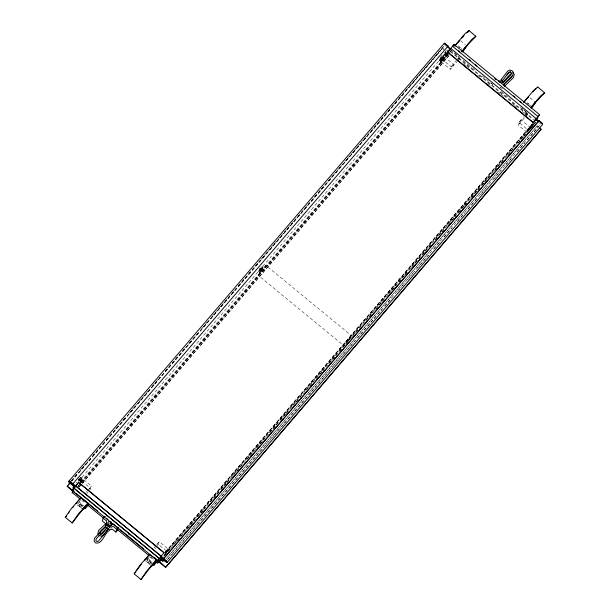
<?xml version="1.0" encoding="UTF-8"?>
<svg xmlns="http://www.w3.org/2000/svg" width="610" height="610" viewBox="0 0 610 610"><rect width="100%" height="100%" fill="white"/><g stroke="black" fill="none" stroke-linecap="round" stroke-linejoin="round"><path stroke-width="0.46" stroke-dasharray="3.05 2.29" d="M165.34 553.239L165.142 553.949L167.422 551.554L158.356 544.433M80.162 482.541L81.45 480.131L79.91 482.335M82.197 477.729L79.437 481.145L82.197 477.729L82.342 478.24L80.116 481M89.617 490.318L90.783 488.579L81.938 481.313L80.772 483.051M83.25 505.942L80.482 503.845L79.018 505.545L79.544 506.696L81.595 508.252M80.482 503.845L81 504.996L83.059 506.552M80.116 481.641L82.685 478.774L91.576 486.078L89.075 489.327M151.859 563.609L147.048 559.66L147.521 558.127M152.027 562.458L149.259 560.361L147.803 562.062L148.329 563.213L150.38 564.768M149.259 560.361L149.785 561.505L151.837 563.061M158.585 544.288L157.41 546.026M165.562 552.53L168.223 549.053L159.324 541.749L156.877 545.035M166.4 552.591L169.153 549.183L166.4 552.591L167.62 551.387M351.268 335.515L345.184 342.462L343.941 345.771L258.457 275.537L259.692 272.22L265.785 265.274L351.268 335.515L350.43 338.207L349.522 339.122M259.54 272.639L262.3 269.223L261.011 271.641L259.54 272.639L260.76 271.435M260.287 270.238L263.047 266.829L261.759 269.239L260.287 270.238L261.507 269.033M259.784 272.845L262.3 269.223M260.531 270.443L263.047 266.829M265.785 265.274L263.817 269.513M347.891 341.524L347.212 341.661L349.538 338.588L350.216 338.451M349.972 338.253L348.142 340.708M71.462 481.351L442.654 48.098L444.065 49.257M440.321 61.671L443.081 58.255L441.792 60.672L440.321 61.671L443.081 58.255M441.068 59.269L443.828 55.861L442.54 58.27L441.068 59.269L443.828 55.861M440.572 61.877L443.325 58.461M441.32 59.475L444.072 56.059M441.503 62.052L444.629 57.012L453.474 64.279L452.994 65.766L450.348 69.319L441.503 62.052L442.403 61.183M447.793 53.451L445.132 56.555L444.98 56.044L447.214 53.276M446.307 53.81L445.879 54.153L445.727 53.642M445.132 56.555L447.458 53.482M458.369 59.65L458.926 57.881M526.987 132.294L518.142 125.027L521.268 119.987L530.113 127.254L529.632 128.74L527.078 131.996M530.113 127.254L527.818 129.747L518.935 122.427L523.555 116.716M526.171 115.359L527.002 112.698L524.127 116.052M530.784 127.307L528.275 130.929L529.564 128.512L530.784 127.307L530.349 128.664L533.46 125.08M534.375 123.395L532.835 125.607L534.124 123.197M538.378 127.208L537.021 126.095L166.515 558.402M460.054 57.988L459.147 59.223M527.848 113.696L526.948 114.932M111.127 528.26L111.523 527.574M78.324 481.107L79.948 479.437L81.221 480.482L80.535 481.519L78.377 479.742L80.695 477.035L81.969 478.087L79.658 480.787L81.969 478.087M78.377 479.742L80.695 477.035M79.254 480.474L79.948 479.437M262.544 269.429L259.761 272.289L258.48 271.236L260.798 268.537L260.104 269.574M262.818 267.18L260.508 269.887L262.818 267.18L261.545 266.135M259.761 272.289L260.447 271.252L259.174 270.2M259.921 267.805L262.071 269.582L261.385 270.619L259.227 268.835L259.692 268.522L260.973 269.567M447.488 53.078L440.542 61.32L439.261 60.268L441.579 57.569L440.885 58.606M445.674 52.559L446.955 53.611L447.42 53.291L445.102 55.998L443.821 54.946L446.139 52.246L445.452 53.283M443.607 56.211L441.289 58.918L443.607 56.211L442.326 55.167M440.542 61.32L442.86 58.613L440.702 56.837L441.861 55.48L443.134 56.532M445.102 55.998L445.796 54.961L444.515 53.916M163.922 556.091L164.616 555.062L164.151 555.375M168.49 550.777L169.176 549.74L167.552 551.402M528.496 130.571L530.807 127.871L530.12 128.901M533.056 125.248L534.901 122.862M534.68 123.586L535.374 122.549M449.89 52.094L451.339 50.31M79.78 481.031L82.442 477.927M447.542 53.245L444.881 56.349M449.776 52.216L450.737 51.019M163.915 555.657L164.494 554.81M164.159 555.855L164.593 554.498M169.305 549.694L166.644 552.797M534.665 123.144L535.252 122.297M534.909 123.342L535.496 122.503M442.807 58.583L442.326 59.505L451.171 66.772L453.474 64.279M166.255 553.293L166.911 552.477M80.238 482.06L82.685 478.774M71.05 480.924L76.631 474.412M80.352 470.074L87.794 461.389M92.758 455.601L100.2 446.916M102.686 444.019L113.231 431.72M115.709 428.83L125.012 417.972M129.358 412.909L136.8 404.224M139.278 401.327L148.588 390.476M152.309 386.138L159.751 377.453M165.333 370.941L172.775 362.256M175.261 359.359L184.563 348.508M185.181 347.784L186.424 346.335M188.902 343.445L196.344 334.76M201.925 328.249L208.132 321.012M211.853 316.666L221.155 305.816M221.781 305.091L224.259 302.194M224.876 301.477L234.187 290.619M234.804 289.895L236.047 288.446M238.525 285.556L244.107 279.044M244.732 278.32L245.967 276.871M248.453 273.974L257.755 263.123M258.373 262.399L260.859 259.502M261.476 258.785L267.676 251.549M268.301 250.824L270.779 247.927M271.397 247.202L273.882 244.313M274.5 243.588L280.707 236.352M281.324 235.628L283.802 232.73M284.428 232.006L293.73 221.155M294.348 220.431L297.451 216.809M298.069 216.092L307.379 205.234M307.997 204.51L310.475 201.62M311.1 200.896L317.299 193.66M317.924 192.935L320.402 190.038M321.02 189.313L327.227 182.077M327.844 181.353L330.33 178.463M330.948 177.739L347.075 158.928M347.692 158.203L356.995 147.345M357.62 146.621L366.923 135.771M367.54 135.046L420.267 73.543M420.885 72.819L445.079 44.599M71.469 480.855L409.516 86.498M410.141 85.774L444.873 45.247L446.337 46.459M71.576 480.985L442.654 48.098M446.421 50.165L445.262 51.514L446.543 52.559M442.166 59.65L440.008 57.866L441.632 56.204L442.913 57.248M446.726 54.328L444.568 52.551L446.2 50.882M78.598 481.237L446.001 52.536M80.688 481.946L447.427 54.115M77.584 486.788L80.68 483.181M81.298 482.457L451.125 50.569M78.133 486.284L80.611 483.394M81.237 482.67L448.594 54.122M78.019 486.65L79.262 485.202M81.74 482.312L448.48 54.481M78.568 487.596L81.664 483.982M82.281 483.265L449.029 55.434M79.117 487.093L81.595 484.203M82.213 483.478L448.96 55.647M86.086 492.262L87.23 490.92M87.809 490.249L91.576 486.078M456.905 59.673L451.171 66.772M457.477 59.002L459.2 56.989L450.355 49.723M80.535 500.49L78.263 503.143L83.082 507.101M459.97 57.836L458.728 59.361M86.742 493.665L87.893 492.323M458.14 60.405L450.348 69.319M153.88 547.971L156.183 545.287M156.755 544.616L159.324 541.749M527.772 113.544L526.529 115.069M154.978 548.863L156.198 547.444M524.516 117.768L518.142 125.027M147.048 559.66L149.885 556.343L154.109 559.751M165.478 551.844L532.835 123.289M165.6 551.882L168.223 549.053M532.972 123.311L527.818 129.747M165.188 552.607L533.163 123.334M165.737 552.103L533.094 123.555M164.784 554.01L534.002 123.289M163.96 555.969L166.789 552.698M170.503 548.359L167.331 552.126L171.059 547.856M171.12 547.635L176.702 541.131M177.319 540.407L180.415 536.792M181.033 536.076L183.511 533.186M184.136 532.461L190.328 525.233M190.945 524.508L193.423 521.619M194.049 520.894L200.24 513.673M200.858 512.949L203.336 510.059M203.953 509.335L206.432 506.445M207.057 505.72L213.248 498.492M213.866 497.768L216.344 494.878M216.969 494.161L220.065 490.547M220.683 489.822L223.161 486.933M223.779 486.208L226.257 483.318M226.882 482.594L229.978 478.98M230.595 478.255L236.169 471.751M236.787 471.034L239.89 467.42M240.508 466.696L242.986 463.806M243.603 463.082L249.803 455.853M250.42 455.129L252.898 452.239M253.516 451.522L259.715 444.293M260.333 443.569L262.811 440.679M263.428 439.955L265.907 437.065M266.524 436.341L272.723 429.112M273.341 428.395L275.819 425.505M276.437 424.781L279.533 421.167M280.158 420.442L282.636 417.553M283.253 416.828L285.732 413.938M286.349 413.214L289.445 409.6M290.07 408.883L295.644 402.379M296.262 401.654L299.358 398.04M299.975 397.316L302.453 394.426M303.079 393.702L309.27 386.481M309.888 385.756L312.366 382.866M312.991 382.142L319.183 374.914M319.8 374.189L322.278 371.299M322.904 370.575L325.382 367.685M325.999 366.961L332.191 359.74M332.808 359.015L335.286 356.126M335.912 355.401L342.103 348.173M342.721 347.448L348.92 340.227M349.538 339.503L355.111 332.999M355.737 332.275L358.832 328.66M359.45 327.936L361.928 325.046M362.546 324.329L368.745 317.101M369.363 316.377L371.841 313.487M372.458 312.762L378.657 305.534M379.275 304.817L381.753 301.919M382.371 301.203L391.666 290.36M392.283 289.636L394.762 286.746M395.379 286.021L401.578 278.8M402.196 278.076L404.674 275.186M405.292 274.462L408.387 270.848M409.013 270.123L414.587 263.619M415.204 262.895L421.403 255.674M422.021 254.95L431.316 244.107M431.933 243.382L441.221 232.547M441.846 231.823L451.133 220.98M451.758 220.256L454.236 217.366M454.854 216.649L461.046 209.421M461.671 208.696L464.149 205.806M464.767 205.082L474.054 194.239M474.679 193.523L477.157 190.633M477.775 189.908L480.871 186.294M481.488 185.57L483.966 182.68M484.592 181.955L487.07 179.065M487.687 178.341L490.783 174.727M491.401 174.01L496.982 167.506M497.6 166.782L500.696 163.167M501.313 162.443L510.608 151.6M511.226 150.883L513.704 147.994M514.321 147.269L520.521 140.041M521.138 139.316L523.616 136.426M524.234 135.702L526.712 132.812M527.337 132.088L534.779 123.38M164.243 555.801L166.721 552.912M173.53 544.966L176.633 541.352M177.251 540.628L182.207 534.848M187.163 529.068L194.598 520.391M197.693 516.777L205.128 508.107M210.084 502.327L216.275 495.099M216.901 494.374L218.754 492.209M221.232 489.319L226.188 483.532M226.813 482.815L230.527 478.476M233.005 475.587L236.1 471.972M236.726 471.248L241.674 465.468M246.631 459.688L254.065 451.011M256.543 448.121L264.603 438.727M269.559 432.947L275.75 425.719M276.368 424.995L277.611 423.553M280.707 419.939L285.663 414.159M286.281 413.435L290.002 409.096M292.48 406.207L295.575 402.592M296.193 401.868L301.149 396.088M306.106 390.308L313.54 381.639M316.018 378.749L324.07 369.347M329.026 363.568L335.225 356.339M335.843 355.622L337.078 354.174M339.556 351.284L345.13 344.78M345.756 344.055L347.608 341.89M351.947 336.827L355.043 333.22M355.668 332.496L360.624 326.716M365.581 320.929L373.015 312.259M375.493 309.369L384.163 299.251M388.501 294.188L394.693 286.967M395.31 286.242L396.553 284.794M399.031 281.904L404.605 275.4M405.223 274.675L407.083 272.51M411.422 267.454L414.518 263.84M415.136 263.116L420.092 257.336M422.57 254.446L424.43 252.273M425.048 251.556L431.865 243.603M434.961 239.989L443.638 229.871M447.969 224.815L454.168 217.587M454.786 216.863L456.021 215.421M458.499 212.524L464.08 206.02M464.698 205.303L466.558 203.13M470.889 198.075L473.993 194.46M474.611 193.736L477.089 190.846M477.706 190.122L479.567 187.956M482.045 185.066L483.898 182.901M484.523 182.176L487.001 179.287M487.619 178.562L491.332 174.224M494.435 170.609L496.914 167.719M497.531 166.995L503.105 160.491M507.444 155.436L513.635 148.207M517.974 143.152L523.548 136.648M524.165 135.923L525.408 134.475M165.943 558.981L537.021 126.095M167.102 559.843L172.058 554.055M172.683 553.331L540.506 124.242M168.139 559.05L184.883 539.514M185.501 538.79L197.289 525.042M197.907 524.318L264.283 446.894M264.9 446.169L274.203 435.319M274.82 434.594L284.13 423.736M284.748 423.02L310.803 392.626M311.42 391.902L313.898 389.005M314.524 388.28L320.723 381.044M321.348 380.327L323.826 377.43M324.444 376.705L333.746 365.855M334.371 365.131L343.674 354.273M344.292 353.548L347.395 349.934M348.013 349.21L350.498 346.312M351.116 345.588L355.462 340.525M357.94 337.635L360.418 334.737M361.044 334.013L370.346 323.163M370.964 322.438L373.45 319.541M374.067 318.816L380.274 311.58M380.892 310.856L382.135 309.415M384.613 306.517L392.055 297.832M397.636 291.321L405.086 282.636M407.564 279.746L415.006 271.061M417.484 268.164L419.97 265.274M420.587 264.549L428.655 255.14M434.236 248.628L440.435 241.392M444.156 237.054L451.606 228.369M457.187 221.857L464.629 213.172M467.733 209.558L477.035 198.7M480.756 194.361L488.198 185.676M493.78 179.165L501.222 170.48M505.568 165.417L512.392 157.456M517.349 151.669L524.798 142.984M527.276 140.087L537.822 127.787M80.627 482.716L81.938 481.313M80.223 481.336L81.45 480.131M80.474 481.534L81.694 480.329M529.808 128.718L531.035 127.513M533.811 124.196L532.591 125.401M529.251 129.518L528.031 130.723M348.996 339.656L349.782 338.794M348.432 340.456L347.212 341.661M168.177 550.586L169.397 549.381M527.276 132.08L527.886 131.424M259.357 274.713L258.457 275.537M442.326 59.505L444.629 57.012M518.973 122.48L521.268 119.987M445.628 53.955L446.062 53.611M263.291 267.027L262.071 268.232L260.851 267.172M443.821 54.946L444.293 54.633L445.567 55.678M445.849 53.596L446.314 53.283L445.041 52.231M439.261 60.268L439.734 59.955L441.007 61M258.48 271.236L258.945 270.924L260.226 271.969M262.071 269.582L261.606 269.902L260.333 268.85M81.221 480.482L80.756 480.802L79.483 479.75M500.368 87.604L500.871 87.344M110.593 528.184L111.203 527.917M527.452 103.456L528.916 104.074M79.018 505.545L81.786 507.642M147.803 562.062L150.571 564.159M459.139 46.947L460.138 47.557M446.886 49.845L448.167 50.897M441.114 57.881L442.387 58.934M440.481 57.553L441.754 58.598M439.955 59.231L441.228 60.283M80.23 477.355L81.504 478.4M80.001 478.072L81.282 479.117M79.071 478.705L80.345 479.75M78.843 479.422L80.123 480.474M76.136 482.358L77.409 483.402M460.512 40.657L465.323 44.614M529.976 97.737L534.795 101.695M458.186 46.07L460.245 47.771M526.964 102.587L530.403 105.416M500.459 87.222L502.442 88.846M454.031 52.635L459.475 57.111M491.37 83.227L492.697 84.31M521.771 108.245L523.151 109.381M523.837 109.945L527.963 113.33M463.203 60.314L472.003 67.542M472.735 68.145L475.67 70.554M482.266 75.975L493.269 85.011M501.328 91.637L510.86 99.468M520.391 107.299L528.458 113.925M539.453 122.968L540.925 124.173M450.63 51.133L535.389 120.772M450.31 51.598L532.873 119.43M463.661 63.623L465.849 65.422M466.581 66.017L469.502 68.419M477.538 75.022L479.734 76.829M487.771 83.433L489.96 85.232M497.996 91.835L500.192 93.635M500.924 94.237L503.845 96.639M511.882 103.242L514.07 105.042M514.802 105.644L517.73 108.046M522.114 111.645L524.303 113.445M525.035 114.047L527.955 116.449M536.983 125.599L538.394 126.758M442.54 48.465L443.905 49.578M105.065 516.007L106.384 517.089M81.77 500.314L83.966 502.114M149.465 556.457L154.231 560.376M78.736 501.611L83.555 505.568M148.207 558.691L152.332 562.084M77.546 502.998L82.365 506.956M146.331 559.515L151.143 563.472M77.218 504.79L82.716 509.312M145.31 560.742L151.501 565.828M529.976 105.011L530.601 105.843M461.19 48.503L461.816 49.326"/><path stroke-width="0.91" d="M504.462 83.418L512.674 75.503L513.422 72.415L511.927 70.554L509.663 70.058L507.611 71.225L501.153 79.582L502.449 80.65L508.709 72.552L509.929 71.858L511.607 72.864L511.149 74.755L503.28 82.289M539.133 115.252L539.583 114.65L454.099 44.408L452.483 46.619M88.671 503.258L87.977 505.484L85.141 508.793L85.614 507.268L83.837 508.961A8.151 0.747 -50.6 0 0 80.993 511.653L72.194 522.983L65.316 517.333L71.134 508.786L80.901 497.676M72.194 522.983L78.011 514.443L88.023 503.044M157.22 560.514L156.762 562.001L153.926 565.31L154.399 563.777L152.614 565.47A8.151 0.747 -50.6 0 0 149.77 568.169L140.979 579.5L134.101 573.85L139.919 565.302L149.686 554.185M140.979 579.5L146.797 570.952L156.8 559.561L154.742 557.868M108 522.579L108.946 521.474L110.601 521.367M69.723 483.158L67.13 486.414L157.433 560.674L157.99 559.881M444.98 43.706L448.075 46.162L444.377 43.165L68.96 481.115L68.899 482.258L74.161 486.757L73.802 488.862M70.432 481.648L70.226 482.304L75.358 486.521M74.87 486.971C59.132 473.985 81.465 490.646 68.96 481.115M164.09 552.782L78.659 482.365L75.365 486.33M104.592 516.548L103.189 518.195L102.327 520.955L105.789 523.799C104.554 527.978 108.557 531.096 112.377 529.213L115.839 532.057L117.715 529.869L118.363 527.795M110.791 521.58L109.739 524.127M115.839 532.057L116.701 529.289L118.104 527.65M158.897 558.829L157.632 563.167L159.362 561.33M159.286 561.589L159.843 562.771L165.684 567.391L541.101 129.442L539.804 127.917M159.355 561.368L160.849 556.572M160.522 557.624C162.504 558.973 171.341 566.194 163.61 558.607L539.019 120.658L541.97 123.083L542.641 123.906L542.389 124.707L166.972 562.649L161.063 558.348L159.965 561.871L165.684 567.391M166.477 560.567L166.278 561.223L160.407 556.404M166.972 562.649L167.033 561.513L163.61 558.607M444.377 43.165L444.316 44.309M539.583 114.65L533.018 122.404L447.534 52.163L454.099 44.408M533.018 122.404L447.587 51.98M535.763 120.223L536.266 118.622M536.823 120.551L538.226 116.312M163.549 558.79L539.019 120.658M112.4 524.318L111.455 525.416L109.343 525.584L108.58 525.34L108.061 523.266M157.433 560.674L164.151 552.599M528.413 96.959L528.603 96.609L523.921 102.198M159.599 560.575L157.731 562.847M454.839 45.826L464.881 33.832L468.945 30.5L475.899 36.356L468.114 44.423A8.151 0.747 -50.6 0 0 464.66 49.067L462.494 51.98M461.717 51.476L471.759 39.482L475.823 36.15M523.616 102.335L533.659 90.349L537.73 87.016L544.684 92.865L536.891 100.932A8.151 0.747 -50.6 0 0 533.445 105.583L532.469 107.108M530.761 107.566L540.536 95.999L544.608 92.667M74.344 488.511L73.07 487.459L73.764 486.422L75.038 487.474M159.599 560.567L157.761 562.755L156.297 561.551M163.297 560.895L162.832 561.208L161.551 560.163L162.245 559.126M162.832 561.208L163.518 560.178M455.945 44.56L455.144 45.681M136.182 571.013L141.345 564.296M468.686 31.232L468.945 30.5M537.471 87.748L537.73 87.016M135.473 572.249L134.719 573.247M75.594 485.918L161.086 556.16M161.772 559.157L161.093 560.316L161.52 559.972M162.016 559.362L161.337 560.514L161.764 560.171M68.396 513.033L69.281 511.843M461.739 51.713L466.696 45.742L462.601 51.575M531.379 108.092L535.481 102.259L530.799 107.848M458.079 42.509L459.635 40.443M106.88 522.633L98.614 530.525L97.874 533.834L99.331 535.649L101.534 536.129L103.547 534.985L109.983 526.659L108.778 525.576L102.518 533.659L101.298 534.352L99.621 533.346L100.078 531.462L107.939 523.952M76.479 502.815L75.907 503.715L77.211 502.449M66.391 516.174L65.316 517.333M461.762 38.14L464.088 35.426M108.161 529.343L98.309 541.245L96.563 541.436L95.9 540.612L96.296 538.592L106.704 528.069M109.487 530.395C104.356 532.919 102.526 544.699 95.595 542.923L94.093 541.07L94.725 537.875L105.538 526.918M502.907 82.251L510.791 73.665M68.366 484.965L69.609 483.524M72.659 484.104L448.129 45.979M78.659 482.365L72.132 490.005L71.942 490.432L73.413 488.587L72.148 492.926L72.864 492.27M447.534 52.163L450.775 48.381M456.44 43.935L459.643 40.229M72.979 491.69L72.277 492.514L80.314 499.117M78.187 500.825L80.688 498.263M160.43 557.914L161.574 556.572M534.124 121.977L535.267 120.635M165.798 567.025L541.215 129.076M72.559 507.779L73.596 506.597M506.948 74.977L509.32 72.407L510.684 71.888M467.817 32.254L468.236 31.796M532.873 91.935L534.291 90.417M148.55 555.55L144.684 560.232M503.303 85.042L512.179 76.463M504.394 86.33L513.475 77.577L514.253 74.389L512.736 72.59M148.749 555.413L149.175 554.993M452.498 46.238L537.982 116.479M450.714 48.335L536.159 118.607M466.597 32.871L467.283 32.383M535.382 89.388L536.068 88.892M73.07 487.459L73.535 487.146M161.551 560.163L162.016 559.843M535.931 119.674L538.813 121.672M498.347 81.038L501.458 80.733L503.639 82.297M500.063 82.091L502.236 82.228L502.609 82.93M499.285 81.679L500.223 82.159M501.153 79.582L502.449 80.65M72.178 490.104L72.88 490.562M453.779 45.033L455.243 46.23M494.695 78.652L496.159 79.849M458.537 50.836L459.917 51.964M468.815 59.277L470.279 60.481M475.388 64.683L476.852 65.888M513.384 95.9L514.848 97.104M519.964 101.306L521.42 102.503M538.966 120.841L542.015 123.433M447.275 46.406L450.211 48.815M535.26 118.698L538.927 121.71M447.748 46.848L450.287 49.021M537.288 120.788L538.721 121.962M79.338 483.143L125.37 520.963M126.827 522.168L163.358 552.187M71.164 482.251L164.281 558.76M128.214 533.613L129.671 534.81M67.245 486.048L74.397 491.965M75.861 493.17L97.775 511.18M106.544 518.386L108.008 519.583M110.197 521.382L111.66 522.587M113.124 523.784L115.313 525.591M116.777 526.788L118.965 528.588M120.429 529.793L143.807 549M82.281 498.805L87.779 503.326M150.373 554.757L156.564 559.843M87.619 505.118L103.692 518.325M117.577 529.732L148.993 555.55M103.189 518.195L106.651 521.032C105.408 525.218 109.419 528.336 113.239 526.453L116.701 529.289M449.097 48.327L449.768 49.151M108.778 525.576L109.152 526.11M503.929 83.478L504.104 85.766M111.028 523.525L110.86 524.531L111.79 525.012L112.537 524.303L112.065 523.38L111.028 523.525M87.566 503.921C85.331 508.496 77.47 513.772 87.566 503.921M156.343 560.43C154.055 565.051 146.385 570.213 156.343 560.43M73.772 488.046L159.202 558.363L73.772 488.046"/></g></svg>
